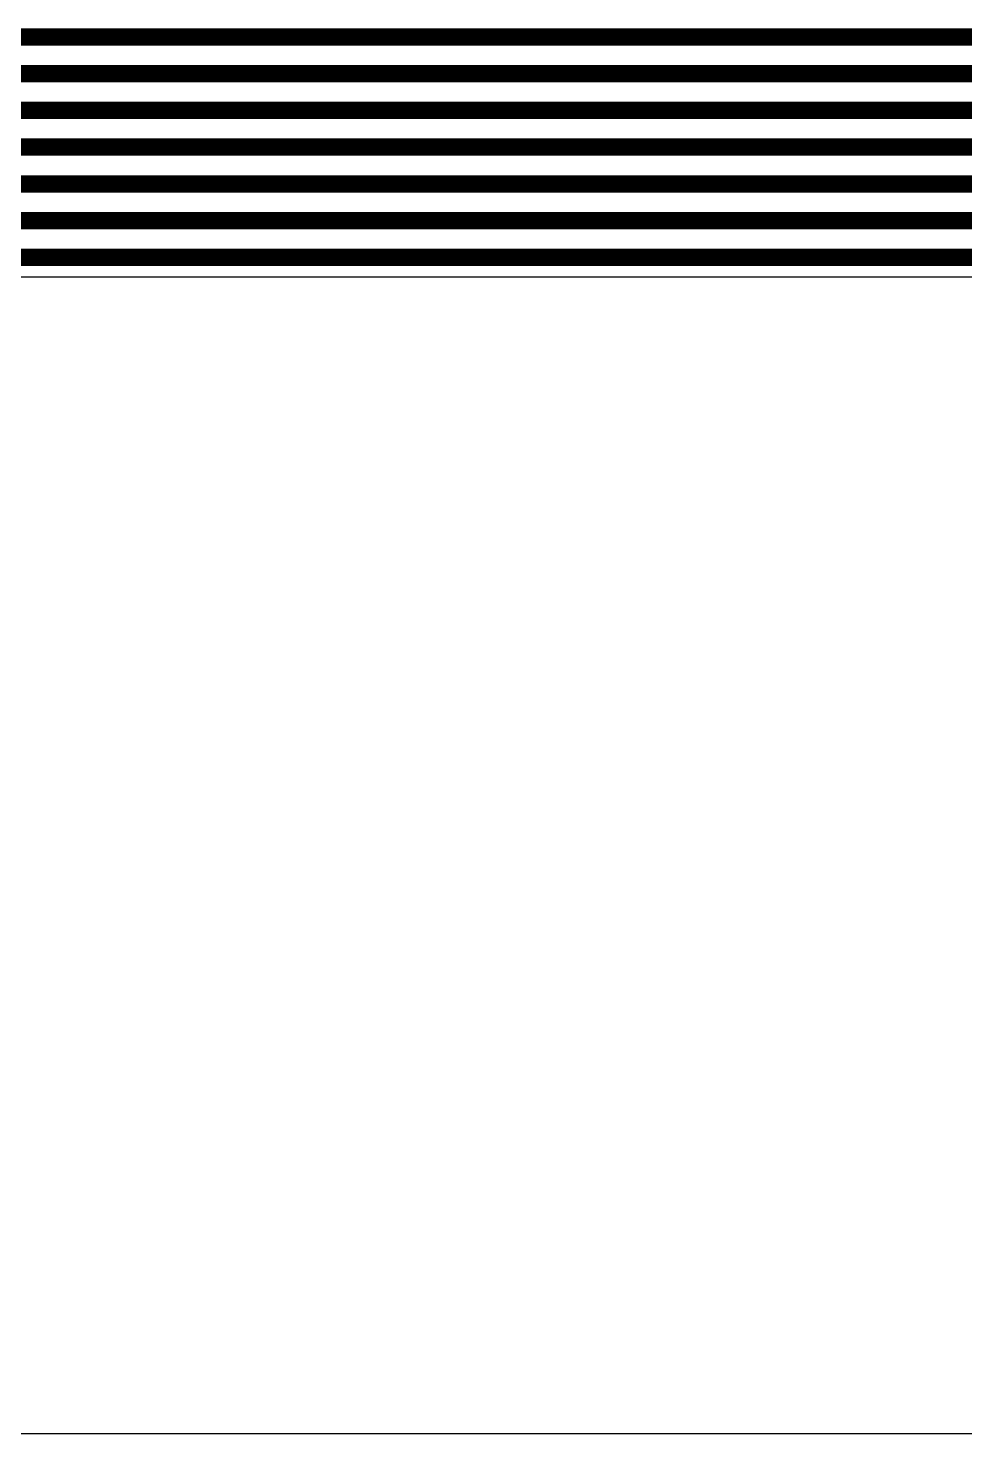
# Model space of a CAD drawing. Extents: x 190.8 to 267.1, y 124 to 174.8.
# Drawn here: x 212.21 to 217.61, y 150.45 to 158.55 of the extents above; entities that cross this region are included whole.
import ezdxf

# ---------------------------------------------------------------- set-up
doc = ezdxf.new("R2010")
doc.units = 0
doc.header["$MEASUREMENT"] = 0

msp = doc.modelspace()

# ---------------------------------------------------------------- linework, layer by layer
at = {"const_width": 0.1}
for points in [[(225.5721, 158.1807), (224.3546, 158.1807), (224.0347, 158.4984), (202.9613, 158.4984), (202.1099, 159.3407), (201.0146, 159.3407)], [(224.3843, 157.0807), (224.2843, 157.0807), (223.0646, 158.2866), (202.4861, 158.2866), (201.9671, 158.3881), (196.6475, 158.3881), (195.9346, 157.6547), (195.9346, 156.8007)], [(225.5796, 155.9307), (224.3696, 155.9307), (224.2628, 156.0375), (224.2628, 156.7875), (222.9653, 158.0748), (202.475, 158.0748), (201.8856, 158.1531), (199.4271, 158.1531), (198.4746, 157.4357), (198.4746, 156.7905)], [(224.1584, 155.2276), (224.0584, 155.2276), (223.9531, 155.3329), (223.9531, 156.7875), (222.8596, 157.863), (201.6496, 157.863), (201.0146, 157.2312), (201.0146, 156.8007)], [(224.1482, 154.9815), (224.0482, 154.9815), (223.7287, 155.301), (223.7287, 156.6341), (222.7181, 157.6511), (204.0039, 157.6511), (202.198, 155.8481), (196.5696, 155.8481), (195.9346, 155.1871), (195.9346, 154.2607)], [(223.3296, 153.7807), (223.3296, 156.6157), (222.5171, 157.4393), (204.1591, 157.4393), (202.3334, 155.6131), (199.1096, 155.6131), (198.4746, 154.6241), (198.4746, 154.2607)], [(221.4546, 153.7807), (221.4546, 157.2275), (204.6334, 157.2275), (202.4407, 154.2607), (201.0146, 154.2607)]]:
    msp.add_lwpolyline(points, dxfattribs=at)
msp.add_lwpolyline([(220.4896, 152.6106), (220.4896, 150.4456), (205.4896, 150.4456), (204.0684, 151.8479), (204.0684, 155.7133), (205.4896, 157.1156), (220.4896, 157.1156), (220.4896, 154.9506), (217.7246, 154.9506), (217.7246, 152.6106)], close=True)

doc.saveas('drawing.dxf')
